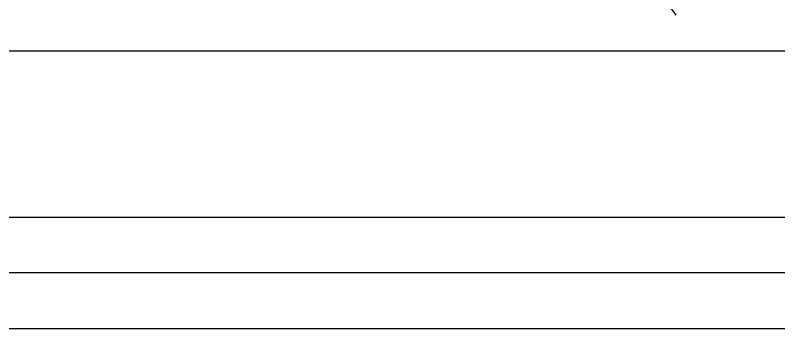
# Model space of a CAD drawing. Extents: x 150 to 4150, y 50 to 2920.
# Drawn here: x 1017.38 to 1059.51, y 1830.38 to 1847.67 of the extents above; entities that cross this region are included whole.
import ezdxf

# ---------------------------------------------------------------- set-up
doc = ezdxf.new("R2010")
doc.units = 0
doc.header["$LTSCALE"] = 10
doc.linetypes.add('SLD-KATı', pattern=[0])
doc.layers.get('0').update_dxf_attribs({"linetype": 'CONTINUOUS'})

msp = doc.modelspace()

# ---------------------------------------------------------------- linework, layer by layer
at = {"color": 7, "linetype": 'SLD-KATı'}
for p, q in [((1130.78, 1845.698), (910.78, 1845.698)), ((935.465, 1836.542), (1106.096, 1836.542)), ((935.465, 1833.492), (1106.096, 1833.492)), ((1106.096, 1830.385), (935.465, 1830.385))]:
    msp.add_line(p, q, dxfattribs=at)
msp.add_arc((1020.78, 1825.168), 40, 34.2289, 145.7711, dxfattribs=at)

doc.saveas('drawing.dxf')
